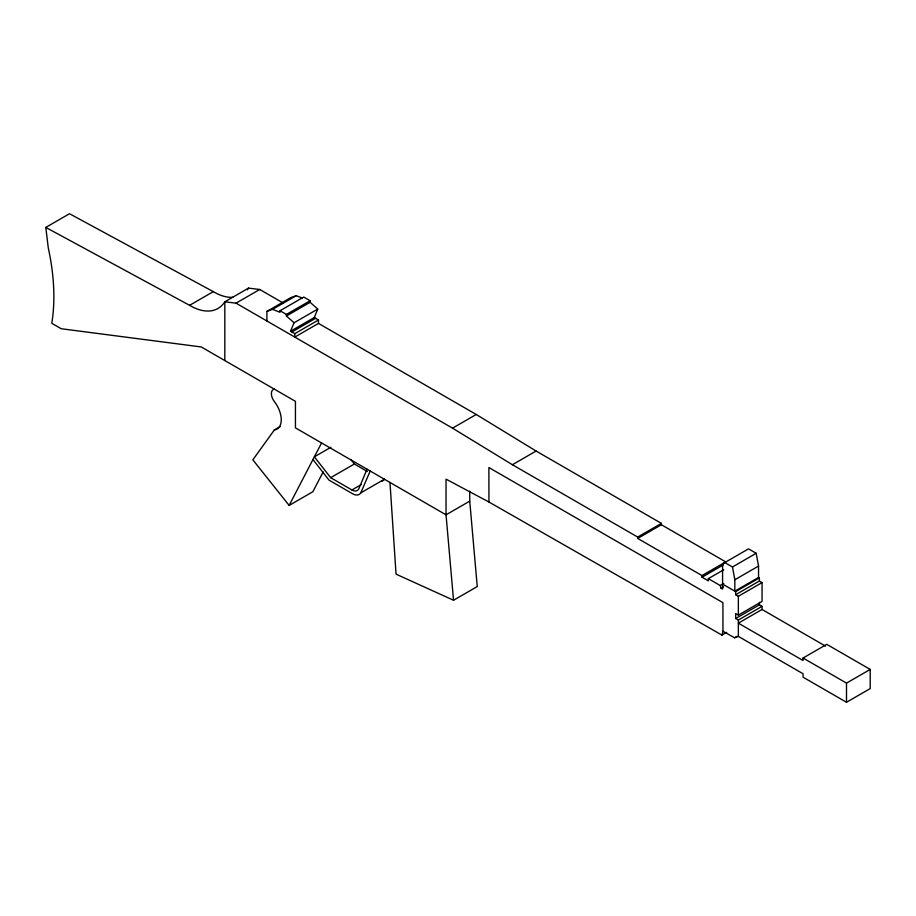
<?xml version="1.0" encoding="UTF-8"?>
<svg xmlns="http://www.w3.org/2000/svg" width="916" height="916" viewBox="0 0 916 916"><rect width="100%" height="100%" fill="white"/><g stroke="black" fill="none" stroke-linecap="round" stroke-linejoin="round"><path stroke-width="1.37" d="M721.945 635.097L722.964 631.284L722.919 602.648L488.892 467.538L488.938 502.014L721.945 635.097L726.686 632.361M232.767 297.322A55.555 32.071 60 0 1 213.302 291.643L69.502 213.726L45.8 227.408L189.601 305.326A55.555 32.071 60 0 0 224.821 301.799L236.03 303.162L452.538 428.161L512.399 464.721L637.696 537.074L637.696 538.436L702.011 575.569L725.712 561.886L661.398 524.754L661.398 523.38L536.1 451.038L476.24 414.479L318.493 323.405L318.493 319.993L294.792 333.676L290.555 331.226L294.047 322.775L317.749 309.093L310.123 302.303L310.123 300.746L303.723 297.059L280.021 310.742L280.021 312.287L272.533 309.368L266.899 311.394L266.899 320.989M290.555 331.226L314.257 317.543L317.749 309.093M367.018 469.198L358.751 488.949A10.694 6.172 60 0 1 351.939 489.968L330.653 477.683L314.371 456.821L330.962 447.248M312.963 459.523L328.993 480.121L352.225 493.541A13.042 7.534 60 0 0 360.778 492.877L370.19 471.03M280.296 426.535L274.376 429.947L252.839 459.832L289.147 505.426L321.562 442.955M323.153 471.9L312.848 491.743L289.147 505.426M189.601 305.326L213.302 291.643M283.193 303.024L259.732 289.479L248.522 288.116L224.821 301.799L224.821 360.549M236.03 303.162L259.732 289.479M266.899 311.394L290.601 297.711L296.234 295.685L302.475 298.124M272.533 309.368L296.234 295.685M280.021 310.742L286.422 314.428L310.123 300.746M294.047 322.775L286.422 315.986L310.123 302.303M291.895 332.004L315.596 318.321M318.493 323.405L294.792 337.088L294.792 333.676M330.653 477.683L354.355 464L367.362 471.511M452.538 428.161L476.24 414.479M351.939 489.968L361.419 484.495M360.778 492.877L384.48 479.194A13.042 7.534 60 0 1 381.64 481.244M512.399 464.721L536.1 451.038M469.736 491.148L469.736 501.132L446.035 514.815L295.444 427.875L295.444 401.334L201.28 346.958L61.2 328.73L51.788 323.302A199.871 115.393 60 0 0 48.285 247.984L45.8 227.408M389.976 482.446L396.044 574.149L453.546 600.243L477.247 586.561L469.736 501.132M637.696 537.074L661.398 523.38M637.696 538.436L661.398 524.754M702.011 575.569L702.011 577.206L723.342 564.897M702.011 577.206L708.331 580.859L708.32 578.66L723.732 569.763M732.479 566.981L756.181 553.298L758.54 566.065L758.54 577.458L734.838 591.152L734.838 579.748L732.479 566.981L724.819 562.561M708.32 578.66L720.171 585.507L723.732 583.458M734.838 579.748L758.54 566.065M720.171 585.507L721.11 588.232L723.48 586.87M735.663 591.622L759.364 577.939L759.364 581.042L735.663 594.724L735.663 591.622L722.587 584.076M735.663 594.724L738.353 596.282L762.055 582.599L762.055 601.411L738.353 615.094L735.697 613.571L735.697 618.518L738.353 620.04L762.055 606.358L762.055 609.483L825.534 646.135M735.697 618.518L759.398 604.835L762.055 606.358M762.055 609.483L738.353 623.166L803.057 660.516L803.057 658.02L826.759 644.337L870.2 669.424L870.2 688.592L846.498 702.274L803.057 677.187L803.057 673.752L738.353 636.391L734.598 637.788L722.964 631.284M734.598 637.788L736.968 636.414M803.057 658.02L846.498 683.107L870.2 669.424M488.938 502.014L446.035 479.148L446.035 514.815L453.546 600.243M756.181 553.298L748.521 548.867L722.587 563.844L722.587 589.08L721.11 588.232M314.257 317.543L318.493 319.993M758.54 577.458L759.364 577.939M759.364 581.042L762.055 582.599M350.92 459.603L354.355 464M846.498 683.107L846.498 702.274M759.398 602.362L759.398 604.835M738.353 596.282L738.353 615.094M738.353 620.04L738.353 636.391M286.422 314.428L286.422 315.986M274.376 429.947A20.392 11.771 60 0 0 274.376 401.574A8.92 5.152 60 0 1 274.376 389.163M248.522 288.116A55.555 32.071 60 0 1 247.32 289.811"/></g></svg>
